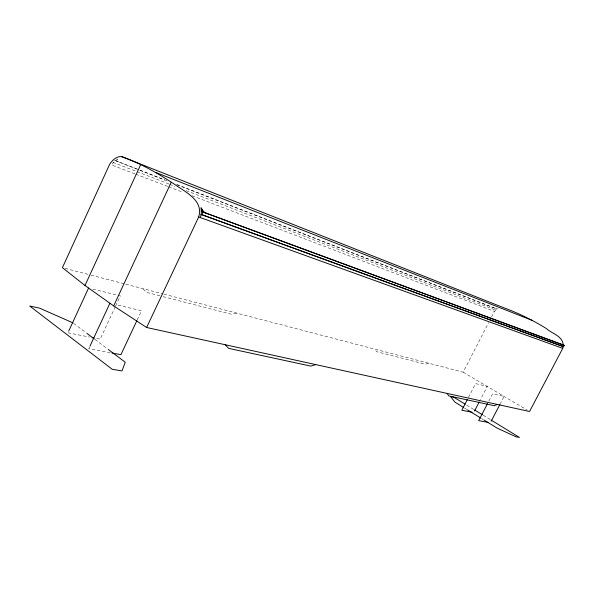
<?xml version="1.0" encoding="UTF-8"?>
<svg xmlns="http://www.w3.org/2000/svg" width="594" height="594" viewBox="0 0 594 594"><rect width="100%" height="100%" fill="white"/><g stroke="black" fill="none" stroke-linecap="round" stroke-linejoin="round"><path stroke-width="0.45" stroke-dasharray="2.97 2.23" d="M89.538 347.082L88.766 348.737L110.202 352.688M115.303 306.697L100.186 339.144L94.81 338.083M115.689 305.865L120.337 295.886L91.224 288.699M137.266 319.839L141.543 310.714L116.075 304.692M163.907 294.141L463.134 372.178L488.624 322.616M491.505 317.003L494.394 311.39L498.18 308.509M176.567 184.667L497.03 309.132L495.879 308.509L495.188 309.853L495.7 310.135L184.548 190.006M468.51 397.319L475.608 383.583L487.266 386.456L480.494 399.524M488.847 401.061L492.664 393.718L504.098 396.421L500.348 403.616M428.586 363.164L425.401 364.248L376.663 351.685L374.866 349.153M236.509 313.075L231.489 314.263L160.766 296.035M67.931 332.803L89.434 337.028M159.868 295.805L146.443 292.337L142.738 288.617M65.088 268.369L90.08 274.888M90.971 275.119L124.888 283.962M125.78 284.199L163.008 293.904M134.92 173.864L111.531 164.917L114.367 161.501L117.619 159.073L116.105 160.15L117.463 161.42M135.788 174.198L167.835 186.457M168.703 186.791L182.558 192.092M192.092 195.738L494.394 311.39M168.978 183.992L112.734 162.296L113.387 162.682M169.609 184.363L174.799 186.368M167.07 180.977L113.781 159.994M114.523 160.276L139.063 169.817M139.924 170.151L164.983 179.893M177.079 184.593L495.879 308.509M463.134 372.178L527.168 410.075M466.661 405.101L473.752 409.437M483.212 415.228L490.302 419.572M464.404 407.974L466.743 409.415M481.578 418.54L483.137 419.498M73.671 323.411L86.204 332.84M95.047 339.501L107.573 348.93"/><path stroke-width="0.89" d="M563.142 345.448C563.246 336.137 552.034 333.754 546.413 328.593C532.959 320.255 518.718 313.253 503.861 307.796L121.562 156.578C116.402 156.2 112.363 160.254 109.682 164.204L62.415 267.671L84.994 285.491L113.662 305.903L146.621 327.494L529.551 411.494L562.726 348.351L563.001 346.451L201.047 214.382L563.565 346.755L564.3 345.359L203.022 212.028M146.621 327.494L198.678 216.981C203.861 200.497 185.551 192.137 174.74 184.452C158.026 173.359 140.548 163.253 121.562 156.578M200.482 217.634L201.344 212.674L201.114 207.893L203.504 211.397L206.549 213.692M84.994 285.491L140.681 164.635M68.696 331.14L88.58 288.045M89.924 346.257L109.92 303.237M113.662 305.903L171.213 182.284M136.872 320.671L120.916 354.67L111.984 353.022M201.804 214.835L202.962 212.37L201.114 207.893M467.263 399.74L461.835 410.246L472.022 412.251M474.569 410.951L479.224 401.967M487.577 403.512L478.675 420.649L488.558 422.468M491.186 421.205L499.933 404.417M497.416 404.44L494.342 405.724L448.708 395.879L447.141 393.414M315.785 364.605L310.84 366.112L228.683 348.374L225.223 344.735M92.122 337.555L93.919 337.912M198.678 216.981L562.726 348.351M564.3 345.359L201.277 211.382M156.103 172.602L532.491 320.5M72.936 322.861L39.62 308.145L29.7 306.014L112.184 369.275L121.993 370.916L125.26 362.243L108.308 349.48M563.001 346.451L563.565 346.755M465.087 404.135L454.054 397.379L450.564 396.629L455.034 402.212L463.617 407.491M474.539 409.919L482.425 414.746M491.09 420.055L519.46 437.422L516.216 436.88L497.193 428.14L483.924 419.98M467.523 409.897L480.798 418.057M86.939 333.397L94.312 338.944"/></g></svg>
